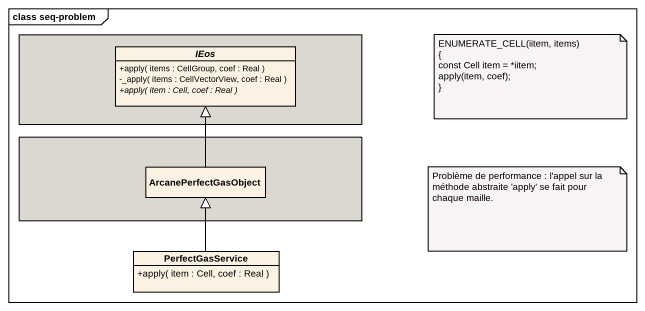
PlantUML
@startuml
mainframe class seq-problem
hide circle
hide empty members
skinparam classAttributeIconSize 0
rectangle " " as rectangle1 #DAD8D1 {
  abstract class IEos {
    +apply( items : CellGroup, coef : Real )
    -_apply( items : CellVectorView, coef : Real )
    {abstract} +apply( item : Cell, coef : Real )
  }
}
rectangle " " as rectangle2 #DAD8D1 {
  class ArcanePerfectGasObject
}
class PerfectGasService {
  +apply( item : Cell, coef : Real )
}
ArcanePerfectGasObject -up-|> IEos
PerfectGasService -up-|> ArcanePerfectGasObject
note as N1
  ENUMERATE_CELL(iitem, items)
  {
  const Cell item = *iitem;
  apply(item, coef);
  ~}
end note
note as N2
  Problème de performance : l'appel sur la méthode abstraite 'apply' se fait pour chaque maille.
end note
@enduml
